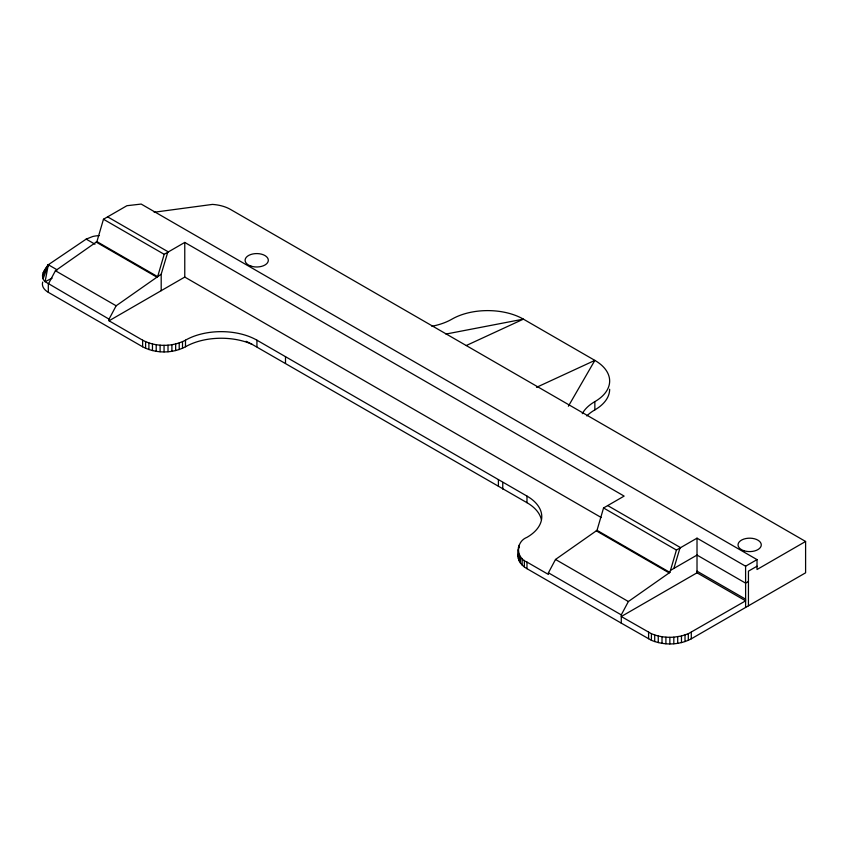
<?xml version="1.0" encoding="UTF-8"?>
<svg xmlns="http://www.w3.org/2000/svg" width="848" height="848" viewBox="0 0 848 848"><rect width="100%" height="100%" fill="white"/><g stroke="black" fill="none" stroke-linecap="round" stroke-linejoin="round"><path stroke-width="1.27" d="M541.342 519.506A50.52 29.161 0 0 0 526.979 502.694L526.979 496.091L256.923 340.186A50.52 29.161 0 0 0 185.489 340.186C172.388 347.065 155.714 347.065 142.623 340.186L109.042 320.798L109.042 319.145L116.144 305.789L161.194 274.19L167.745 252.259M526.979 502.694L251.962 344.267A50.52 29.161 0 0 0 185.489 346.779C172.388 353.658 155.714 353.658 142.623 346.779L142.623 340.186M145.602 348.284L145.602 341.691M148.898 349.556L148.898 342.963M152.46 350.574L152.46 343.97M156.212 351.305L156.212 344.712M160.102 351.75L160.102 345.157M161.194 290.684L161.194 274.19M164.056 351.909L164.056 345.306M168.01 351.75L168.01 345.157M171.9 351.305L171.9 344.712M175.653 350.574L175.653 343.97M179.214 349.556L179.214 342.963M182.511 348.284L182.511 341.691M109.042 320.798L184.769 277.073L184.769 242.422L624.139 496.091L603.553 507.973L597.013 530.339L555.514 559.457L548.412 572.813L548.412 574.456L526.979 562.086C515.69 557.698 515.69 541.724 526.979 537.335A50.52 29.161 0 0 0 526.979 496.091M154.145 212.233L212.445 204.41A30.305 17.501 0 0 1 230.497 209.435L805.6 541.469L805.6 572.813L691.29 638.809C679.153 645.264 664.048 645.498 651.412 640.314L651.412 633.71L621.277 616.528L697.014 572.813L745.625 600.84L745.593 607.454M654.709 641.586L654.709 634.982L651.412 633.71M658.26 642.604L658.26 636L654.709 634.982M662.012 643.335L662.012 636.731L658.26 636M665.903 643.78L665.903 637.187L662.012 636.731M669.856 643.929L669.856 637.336L665.903 637.187M673.821 643.78L673.821 637.187L681.463 636L688.311 633.721L745.625 600.84L745.593 566.21L697.014 538.162L676.428 550.045L669.878 572.411L628.379 601.529L621.277 614.885L621.277 623.132L651.412 640.314M677.7 643.335L677.711 636.731M681.463 642.604L681.463 636M685.014 641.586L685.014 634.982M688.311 640.314L688.311 633.721M621.277 623.132L526.979 568.69C521.838 565.839 516.962 560.316 518.361 554.03M99.174 235.638A20.204 11.671 0 0 0 92.739 236.507L86.178 239.125L48.315 264.746L45.103 281.663L109.042 319.145M52.11 278.197L45.103 281.663C39.358 276.437 44.732 269.388 48.315 264.746L57.282 269.918M142.623 346.779L48.315 292.327L48.315 284.091L55.417 270.735L96.916 241.616L103.467 219.25L126.914 205.714L141.192 204.071L757.02 559.616L757.02 569.517L805.6 541.469M184.769 242.422L164.183 254.315L157.643 276.681L96.916 241.616M673.884 568.425L679.979 547.999M43.089 278.854L48.315 264.746L43.089 272.812M42.4 275.833L48.315 264.746M568.383 406.224L594.851 360.389L523.407 319.145A50.52 29.161 0 0 0 451.963 319.145A50.52 29.161 0 0 1 431.844 326.268M670.471 570.397L697.014 555.08L745.593 583.127L748.445 581.474M745.593 566.21L757.02 559.616M757.02 566.21L748.445 571.16L748.445 605.811M466.252 345.539L523.407 319.145L445.942 334.059M536.498 387.345L594.851 360.389A50.52 29.161 0 0 1 594.851 401.634L594.851 409.891A50.52 29.161 0 0 0 586.816 415.933M669.856 637.336L673.821 637.187M246.09 341.278L251.962 344.267M107.611 216.855L168.339 251.909M607.709 505.578L680.573 547.649M103.467 219.25L164.183 254.315M603.553 507.973L676.428 550.045M697.014 571.16L745.625 599.186M184.769 277.073L601.19 517.492M597.013 530.339L669.878 572.411M96.206 242.115L156.933 277.179M596.303 530.837L669.167 572.909M86.178 239.125L94.976 244.203M55.417 270.735L116.144 305.789M555.514 559.457L628.379 601.529M548.412 572.813L621.277 614.885M697.014 538.162L697.014 572.813M691.29 632.205L691.29 638.809M648.593 632.11L648.593 638.714M526.979 562.086L526.979 568.69M524.361 560.369L524.361 566.962M522.156 558.461L522.156 565.065M520.407 556.415L520.407 563.008M519.135 545.179L519.135 547.829M519.135 554.242L519.135 560.846M518.361 547.426L518.361 558.599M518.096 549.716L518.096 556.309M502.758 482.459L502.758 489.063M498.401 479.597L498.401 486.19M285.5 356.679L285.5 363.283M256.923 340.186L256.923 346.779M185.489 340.186L185.489 346.779M609.648 389.264A50.52 29.161 0 0 1 594.851 409.891M582.29 413.676A50.52 29.161 0 0 1 594.851 401.634M48.315 292.327A20.204 11.671 0 0 1 42.707 282.055M250.902 266.092A11.618 6.71 0 0 0 268.328 260.283A11.618 6.71 0 0 0 250.902 254.474A11.618 6.71 0 0 0 250.902 266.092M743.855 550.702A11.618 6.71 0 0 0 761.281 544.882A11.618 6.71 0 0 0 743.855 539.074A11.618 6.71 0 0 0 743.855 550.702"/></g></svg>
